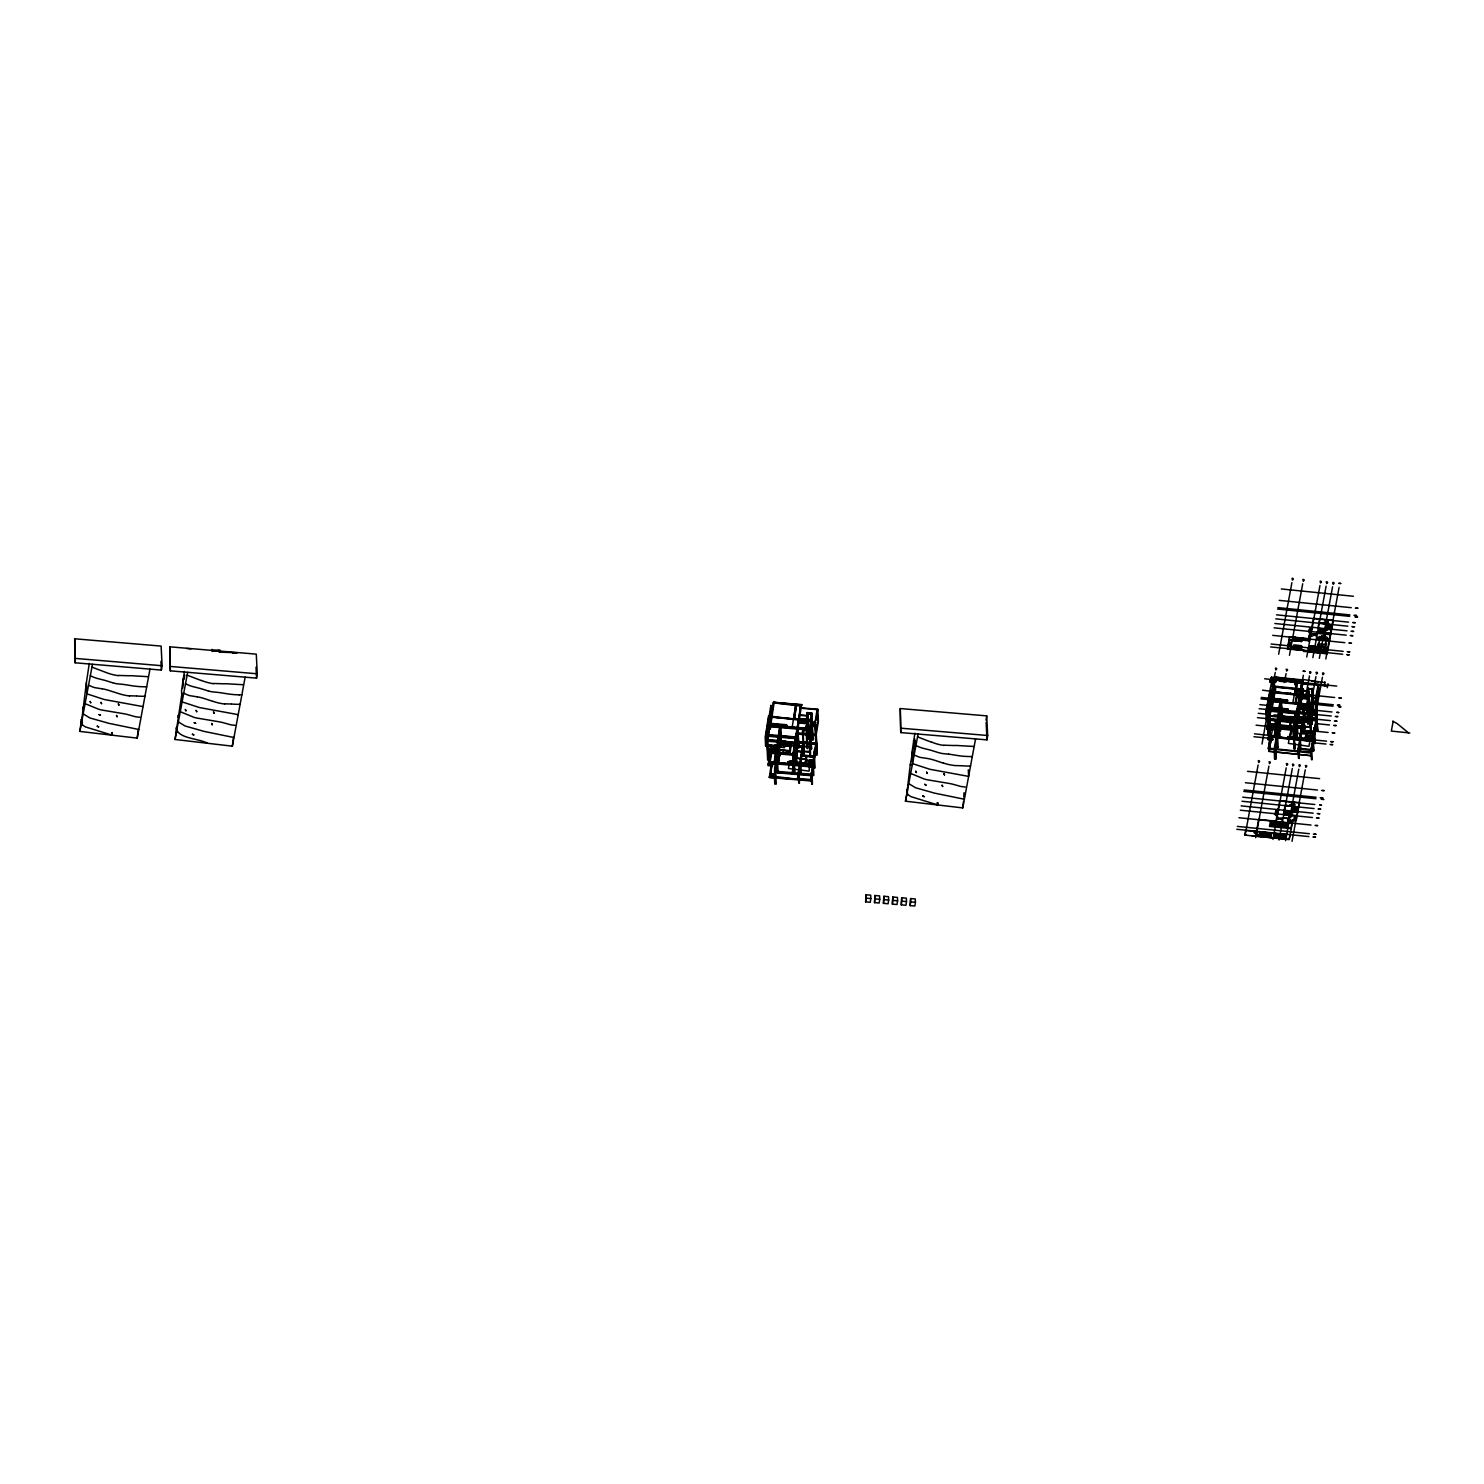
<?xml version="1.0" encoding="UTF-8"?>
<svg xmlns="http://www.w3.org/2000/svg" width="1484" height="1484" viewBox="0 0 1484 1484"><rect width="100%" height="100%" fill="white"/><g stroke="black" fill="none" stroke-linecap="round" stroke-linejoin="round"><path stroke-width="1.5" d="M1289.41 821.969C1290.894 817.202 1291.655 823.88 1289.41 822.155A3.636 2.894 -2.8 0 0 1290.839 822.488L1291.08 820.17M1324.303 636.117L1325.564 636.599M1318.46 638.287L1318.961 638.584M1327.531 639.326L1326.659 639.326M1295.551 817.758C1294.438 820.281 1294.623 815.458 1295.699 818.018M1320.5 639.01L1325.212 639.363M1325.249 639.548L1323.413 639.975M1289.8 642.943L1289.615 643.945M74.682 638.788L75.165 662.792L161.385 670.082L162.09 665.741L161.125 646.078L74.682 638.788L75.165 662.792M169.844 646.82L170.326 670.842L256.565 678.132L257.251 673.792L256.287 654.129L169.844 646.82L170.326 670.842M900.269 708.554L900.751 732.577L986.99 739.867L987.676 735.507L986.712 715.863L900.269 708.554L900.751 732.577M1295.792 639.159L1298.407 639.864M182.699 688.094L183.385 683.753M184.072 679.394L184.777 675.053M211.915 650.233L219.984 650.029L220.096 652.218L218.927 650.586L213.028 650.975M219.001 652.125L237.199 652.774L232.821 653.294M766.375 733.189L765.707 737.362L768.972 715.622L770.344 728.922L771.921 712.32M767.172 729.905L770.845 705.271L771.439 717.403L769.621 728.867M770.14 714.917L771.587 705.772L771.81 709.983M779.378 742.223L778.581 747.157L765.596 746.062L769.361 723.264M778.265 740.646L777.635 746.192L766.096 745.228L769.398 724.359L768.619 715.585L765.169 737.325L765.596 746.062M767.543 740.646L769.714 725.639M770.808 718.961L771.532 714.379M772.125 710.762L773.479 702.247L801.638 704.622M767.451 741.221L766.894 744.708L777.004 745.562L777.56 742.074M770.808 720.148L773.479 702.47L801.638 704.844M771.995 717.236L793.68 719.072L795.776 704.714L774.11 702.878L770.845 724.47L786.743 725.824L786.464 727.568L797.298 728.477L798.577 719.202L771.865 716.939L798.633 720.074M767.543 738.216L768.378 760.012L766.82 738.142M772.496 766.022L767.97 765.633L771.235 744.912M770.604 747.213L770.79 755.913L770.957 749.197L775.65 749.606L770.901 749.587M772.292 764.538L768.916 764.26L771.105 748.863M771.142 751.776L769.269 763.666M771.513 749.976L772.144 745.487M769.547 763.741L771.272 749.513M771.717 752.462L769.955 763.37M772.07 751.145L772.774 746.73M769.324 777.449L771.587 762.09L813.455 765.614L811.192 780.992L769.324 777.449L811.154 780.12M770.363 774.314L770.14 776.93L770.363 774.314L774.481 774.945L776.225 763.926L768.916 764.26M772.218 762.72L770.511 774.611L772.218 762.72L776.188 763.054C772.385 767.08 776.688 786.464 774.889 783.459M774.129 750.793L774.889 746.044M774.592 749.123L775.279 744.708L776.633 772.441L778.173 771.995M774.908 750.514L776.002 744.783M773.925 763.815L775.687 752.796M777.597 740.405L778.302 736.064L768.193 735.211L767.488 739.551L777.597 740.405L777.653 741.499L766.709 740.516M777.579 742.519L779.211 760.921L778.395 735.489L779.823 726.492L780.788 746.378L781.604 745.858L780.083 724.767L769.973 723.914M774.314 762.479L775.724 753.668L770.307 753.26M777.653 741.499L779.861 727.587L769.751 726.733L768.322 735.712L778.432 736.565M780.139 725.843L779.953 727.012L769.844 726.158L770.029 724.99L780.139 725.843L780.083 724.767M780.083 755.412L779.267 755.931L779.1 735.545L780.528 726.566L797.149 727.958L798.837 747.899L797.65 727.234M780.621 725.973L780.807 724.823L785.871 725.249L785.926 726.344L780.621 725.973L781.512 746.433M774.648 763.87L776.41 752.852M789.006 750.718L777.097 749.717L789.006 750.718L789.173 754.224L769.992 751.72L789.136 753.353M779.304 741.035L778.525 745.951L774.685 745.636M770.419 775.186L774.388 775.52L774.11 777.264L774.333 774.648L774.796 784.034M775.928 769.213L776.911 763.128L789.358 764.167M774.833 777.319L775.52 771.81L774.778 776.447L797.576 779.248L798.318 774.611L775.557 772.682M776.948 764L793.55 765.392L792.271 773.516L775.65 772.107L776.911 763.128M776.633 772.441L798.262 773.739L797.539 778.377M778.488 760.865L777.653 739.069M780.807 724.823L780.677 727.067L785.741 727.494L785.871 725.249M786.279 724.99L786.001 726.733L797.557 727.698M786.409 726.678L786.687 724.73L771.513 723.45M783.125 750.273L783.237 752.796M784.164 747.528L784.498 740.85M794.348 718.256L796.5 704.77L800.822 705.141L798.726 719.499L794.348 718.256L798.726 719.499M789.043 753.928L790.861 742L790.916 743.206L766.727 741.165M794.404 719.128L796.5 704.77M788.097 761.515C787.466 766.542 788.449 757.378 793.513 761.978M789.173 754.224L790.898 742.557M791.269 741.74L789.377 753.631M795.776 738.03L779.156 736.639L780.584 727.642L797.205 729.052L793.142 754.558L789.896 754.28L791.603 742.39L794.849 742.668M797.149 727.958L793.013 754.262L780.38 753.186M798.577 719.202L797.242 727.494L786.409 726.474L786.464 727.568M798.67 718.627L800.822 705.141M794.125 749.865L796.704 733.653L815.829 735.266M794.515 749.123L793.866 754.614L793.81 753.52M794.125 753.853L770.01 751.943M793.458 763.425L796.778 741.406L816.627 743.076L813.807 761.125L806.22 760.272L809.689 761.422L809.262 764.186L805.831 763.889L809.578 763.332L810.06 760.29L813.492 760.587L814.011 752.054M792.271 773.516L793.513 764.52M794.997 754.855L797.093 741.722M795.276 755.43L795.981 751.034L801.527 751.776L796.073 750.44L796.76 746.1L802.176 746.563M797.409 756.877L796.593 757.397L797.409 742.037L801.026 742.352M792.994 773.572L794.274 765.466L799.691 765.911L798.411 774.036L792.994 773.572L794.237 764.594M794.2 763.833L796.018 751.906L801.397 751.479M796.11 751.331L796.815 746.971L802.213 747.435L802.269 745.988M797.409 742.037L796.889 746.396L802.306 746.86M793.717 750.125L794.701 773.98L794.163 772.756M796.834 758.287L806.016 759.214M795.609 734.858L796.537 762.386L795.962 739.774M803.382 727.902L802.454 735.081M803.697 728.217L802.547 734.506L797.131 734.042L801.62 704.51L801.675 705.494L773.479 702.247M803.215 733.467L804.013 728.551L809.782 729.034L809.967 753.835M804.013 728.551L803.271 734.561L809.058 735.044L811.618 719.796L811.321 713.674M799.709 758.676L806.072 758.936M810.895 713.489L812.898 739.978L811.711 712.969L807.185 712.598L811.748 713.86L811.136 717.681M806.628 717.291L807.203 713.025L811.729 713.414M799.691 763.37L802.825 742.501L803.382 753.853L804.198 753.334L802.399 731.315M801.935 750.366L802.158 749.049M807.036 719.406L807.574 715.492L799.802 714.917M807.815 713.229L809.114 739.663L807.185 712.598M792.938 772.7L798.355 773.164L799.653 765.039L800.822 774.5L801.471 755.597L806.164 756.005L801.508 756.469L800.414 763.425M802.232 750.867L801.508 756.469M803.549 742.557L802.083 747.138M807.092 720.872L807.296 718.033M794.237 762.034L799.653 762.498L800.21 773.85L811.266 774.833L810.579 780.343L811.303 775.705L799.041 774.667L798.299 779.304L798.986 773.795M799.728 769.157L800.377 765.095L812.638 766.134L811.358 774.258L801.119 773.387M807.519 719.146L806.09 728.125L797.965 727.438L798.837 747.899M807.834 719.462L806.127 729.219L798.021 728.533M807.148 726.084L808.149 719.796M798.726 783.125L798.281 771.569M806.832 733.782L807.148 731.742M807.185 733.801L807.463 732.057L809.633 732.243M811.006 717.904L811.711 712.969M809.874 728.458L811.21 720.055M806.962 748.585L805.979 725.991M794.274 762.906L805.107 763.833L806.164 756.005M805.107 763.833L806.573 755.746L800.803 755.245M805.831 763.889L806.944 755.764L814.159 756.376M810.078 724.915L814.679 725.305L814.92 723.858L810.32 723.469M800.841 754.966L814.197 756.098L816.237 743.336L814.994 722.801L817.09 709.612L801.156 708.258M809.763 726.325L811.47 748.956L810.487 726.381M816.033 720.222L817.795 709.241L799.913 707.72M809.949 764.019L810.375 760.606L809.893 764.817M810.839 763.778L811.488 759.715M815.569 734.506L817.665 721.317L817.09 709.612M810.895 764.872L811.859 759.752M811.006 767.321L811.989 761.218M815.514 739.013L818.389 721.372L817.795 709.241M811.396 766.375L812.323 759.641M815.569 740.108L816.237 735.007L796.389 733.319L796.815 742.278L816.682 743.948L813.844 761.774L810.412 761.496M813.213 761.144L815.829 743.595M811.192 780.992L813.473 765.948L771.587 762.405M811.822 783.645L811.284 772.663M813.195 774.945L812.453 759.567M814.401 767.413L813.751 754.243M816.385 754.948L814.864 721.428M866.062 894.778L865.636 901.864L870.255 902.253L870.848 898.543L870.681 895.167L866.062 894.778L865.636 901.864M874.966 895.52L874.54 902.624L879.177 903.014L879.752 899.304L879.585 895.909L874.966 895.52L874.54 902.624M883.889 896.28L883.462 903.366L888.081 903.756L888.675 900.046L888.508 896.67L883.889 896.28L883.462 903.366M914.849 738.958L913.439 756.376M914.329 745.691L914.942 740.646M892.812 897.022L892.385 904.127L897.004 904.517L897.597 900.807L897.43 897.43L892.812 897.022L892.385 904.127M901.734 897.783L901.307 904.869L905.926 905.277L906.52 901.567L906.353 898.172L901.734 897.783L901.307 904.869M910.638 898.543L910.211 905.63L914.849 906.019L915.424 902.309L915.257 898.933L910.638 898.543L910.211 905.63M986.025 720.204L986.712 715.863M1290.394 693.659L1290.579 692.657M138.272 729.534L137.196 738.123L79.876 731.427L81.138 721.91L82.492 722.727M137.196 738.123L149.977 669.117M233.433 737.585L232.357 746.174L175.038 739.477L181.975 693.269M232.357 746.174L245.138 677.168M963.747 797.131L964.062 792.697M963.468 801.453L962.782 807.908L905.463 801.193L907.355 792.029M962.782 807.908L975.563 738.902M1270.119 682.436L1269.952 680.191L1276.277 680.841M1270.527 680.247L1270.861 678.392M1271.436 677.186L1271.454 681.453L1271.436 677.186L1297.053 679.913L1294.604 694.234L1272.994 692.045L1275.479 678.596M1270.119 691.154L1266.371 711.393L1266.631 716.791M1271.64 686.276L1272.697 680.581L1273.031 687.352L1271.955 680.062L1265.945 711.207L1266.371 719.944L1279.264 721.261L1278.466 725.602L1268.393 724.563L1269.135 719.146L1279.227 720.167L1278.41 724.507L1268.338 723.487L1269.135 719.146M1245.688 830.187L1244.779 835.102L1289.244 839.61L1292.898 819.799M1245.132 835.14L1258.117 765.039M1258.58 762.516C1261.567 760.995 1256.929 759.418 1258.599 761.774M1262.012 744.041L1270.174 698.037L1270.564 699.836M1272.363 688.131L1275.257 672.493M1275.739 669.97C1278.707 668.449 1274.07 666.872 1275.739 669.228M1278.651 654.221L1291.896 582.674M1292.36 580.151C1295.291 578.649 1290.69 577.053 1292.379 579.409M1273.958 681.49L1266.334 719.499L1277.854 720.668M1268.746 711.059L1267.948 715.381L1278.021 716.401L1278.818 712.079L1268.746 711.059L1268.69 709.964M1281.768 711.801L1280.098 720.76L1296.664 722.43L1298.314 713.47L1268.857 710.465L1270.508 701.505L1312.579 705.79M1287.129 701.746L1287.463 700.003L1270.898 698.333L1270.619 700.93L1313.414 705.29L1310.724 719.74L1317.217 720.389L1313.915 738.179L1310.502 737.826L1310.409 735.841L1313.822 736.416L1315.473 727.308M1312.95 696.089L1300.355 694.827L1302.915 679.932L1274.83 677.075L1270.211 699.131M1287.184 702.618L1287.5 700.875L1271.658 699.279L1272.957 691.173M1246.541 835.269L1245.187 834.843M1268.301 718.979L1270.564 720.092M1266.761 728.032L1278.281 729.201L1278.336 730.295L1266.817 729.126L1270.619 707.219L1287.889 708.962L1287.63 711.801L1298.426 712.895L1299.928 703.639L1298.37 711.801M1275.962 678.54L1276.129 681.917L1270.36 681.119M1266.817 729.126L1270.619 707.219M1281.1 710.057L1281.304 708.888L1271.231 707.868L1269.302 719.666L1270.898 709.612M1300.8 704.01L1303.36 689.114L1275.275 686.257L1271.065 710.113L1281.156 711.133L1281.36 709.983L1271.009 709.018M1275.275 686.257L1270.675 708.313M1287.945 710.057L1272.103 708.462L1275.888 686.907L1297.498 689.114L1295.05 703.416L1273.402 700.355L1273.346 701.802M1268.876 727.642L1270.471 718.979M1268.894 728.087L1270.749 718.998M1268.022 734.673L1266.891 705.994L1268.746 734.747L1267.855 716.401M1270.935 719.017L1270.731 720.111L1272.103 719.369M1272.382 739.997L1267.874 739.533L1269.747 729.405M1273.328 739.644L1268.69 739.032L1270.285 729.367M1268.727 739.422L1271.157 726.622L1293.009 729.33M1251.939 835.826L1288.928 839.276L1290.097 834.991M1279.041 725.379L1291.636 726.659L1289.652 738.513L1270.527 735.693L1268.319 748.715L1311.151 753.056M1268.319 748.715L1270.527 735.693M1276.184 736.862L1271.139 736.342L1276.221 737.733L1274.181 748.715L1269.154 748.214L1272.437 729.59M1268.987 751.442L1271.64 736.676L1268.987 751.442L1310.743 755.69L1313.414 740.906L1309.982 740.553L1309.908 738.809L1288.056 736.676L1293.454 737.214M1287.704 648.675L1289.948 636.803M1279.115 706.607L1279.542 704.288M1289.911 648.879L1291.692 640.216A2.523 2.022 -2.8 0 1 1294.456 638.435L1294.4 638.732M1255.631 835.9L1258.673 819.428L1276.426 821.227M1274.107 736.472L1275.312 729.868M1275.721 727.457L1277.149 727.605M1277.854 715.9L1278.114 714.769M1279.301 708.165L1280.117 703.676M1290.208 649.194L1291.655 649.343M1292.471 637.063L1293.9 637.211M1255.668 837.681L1268.913 766.134M1269.395 763.611C1272.363 762.09 1267.726 760.513 1269.414 762.869M1274.144 737.344L1275.776 728.551L1270.694 727.16L1276.889 727.791M1276.129 727.234L1277.909 716.995L1269.84 716.178M1278.93 711.504L1280.599 702.526M1280.692 701.951L1280.915 700.8M1284.402 682.529L1286.072 673.588M1286.535 671.065C1289.856 669.21 1284.291 668.301 1286.776 670.341M1289.448 655.316L1302.711 583.769M1303.175 581.246C1306.402 579.391 1300.986 578.519 1303.416 580.522M1274.867 737.418L1276.5 728.625M1279.653 711.559L1281.304 702.6M1281.415 702.025L1281.582 699.78M1260.12 819.576L1258.58 820.003M1277.668 728.551L1278.318 725.082L1268.226 724.062L1267.577 727.531L1277.668 728.551L1277.724 729.646L1267.633 728.625L1268.282 725.157L1291.674 727.531M1280.989 710.632L1279.319 719.592L1269.247 718.571M1294.085 640.457L1294.456 638.435M1277.724 729.646L1278.355 726.177M1281.044 711.726L1279.375 720.686L1267.188 719.443M1294.159 640.773L1294.976 637.322M1258.543 836.048L1258.562 835.956A2.616 2.096 -2.8 0 0 1256.206 833.748A2.616 2.096 -2.8 0 1 1253.869 831.559L1256.763 831.745M1280.469 717.421L1281.712 710.706M1293.491 647.228L1293.937 644.854L1301.487 645.688L1301.932 650.103M1282.083 710.057L1281.861 711.207L1286.906 711.726L1287.073 709.482L1283.716 709.129M1259.044 836.253L1259.86 831.912M1293.677 649.25L1294.326 645.781L1301.505 646.505L1300.856 649.992M1294.604 646.115L1294.456 648.063A2.374 1.911 -2.8 0 0 1295.105 648.656A3.766 3.024 -2.8 0 0 1296.033 649.083A5.75 4.6 -2.8 0 0 1298.63 649.343A3.766 3.024 -2.8 0 0 1299.687 649.12A2.374 1.911 -2.8 0 0 1300.522 648.675L1300.745 647.692A2.374 1.911 -2.8 0 0 1300.077 647.043A3.766 3.024 -2.8 0 0 1299.131 646.634A5.75 4.6 -2.8 0 0 1296.534 646.375A3.766 3.024 -2.8 0 0 1295.495 646.579A2.374 1.911 -2.8 0 0 1294.66 647.043L1294.66 646.078M1295.792 639.177L1295.736 638.584A3.636 2.894 -2.8 0 0 1295.532 639.715L1296.163 639.938M1260.139 836.364L1260.936 832.023M1274.552 758.899L1276.092 758.454L1274.552 758.899L1274.218 749.309M1276.796 746.749L1278.132 747.472L1276.685 747.324L1275.479 719.721M1279.431 727.809L1279.56 735.841L1278.039 713.971M1279.746 730.851L1278.874 710.465M1281.36 700.93L1282.232 721.391L1280.859 699.706M1297.276 637.842L1299.743 637.805M1261.215 836.475L1262.012 832.134M1286.461 702.544L1286.609 700.3M1262.29 836.586L1263.088 832.246M1297.684 646.486L1297.962 646.709A2.82 2.245 -2.8 0 1 1298.574 646.876A2.207 1.762 -2.8 0 1 1299.112 647.284L1298.852 648.693A1.929 1.54 -2.8 0 1 1297.331 649.194A1.929 1.54 -2.8 0 1 1295.847 648.397L1296.237 647.043A1.911 1.521 -2.8 0 1 1297.684 646.505L1297.684 646.764A2.727 2.189 -2.8 0 0 1296.868 646.727M1298.481 641.199L1298.537 640.921A2.523 2.022 -2.8 0 1 1301.301 639.14L1300.93 641.162M1297.962 646.709L1297.999 646.523A1.911 1.521 -2.8 0 1 1299.316 647.302A1.966 1.558 -2.8 0 0 1298.574 646.876A3.191 2.541 -2.8 0 0 1296.96 646.857A2.207 1.762 -2.8 0 0 1296.311 647.005L1296.237 647.043M1263.366 836.698L1264.164 832.357M1287.63 711.801L1287.889 708.962M1264.442 836.809L1265.258 832.468M1301.004 641.459L1301.82 638.009M1301.505 641.478L1302.136 638.064L1301.542 641.515L1288.947 640.235M1265.537 836.902L1266.334 832.58M1294.512 680.414L1294.679 683.809L1296.756 683.215M1302.396 639.752L1302.692 638.491M1302.581 639.771L1303.008 638.528M1302.952 640.123L1303.286 638.547M1266.613 837.013L1267.41 832.691M1295.124 683.623L1294.92 684.792L1295.476 683.66M1303.119 639.827L1303.601 638.584M1303.564 639.882L1303.861 638.621M1270.564 820.633L1269.488 826.421L1291.265 828.628M1267.688 837.124L1268.486 832.784M1304.084 639.938L1304.529 638.677L1304.38 639.956M1292.898 702.322L1297.053 679.913M1304.863 640.012L1305.159 638.751M1271.584 821.023L1270.731 825.661L1286.925 827.293M1303.342 675.331L1299.632 694.753L1295.328 694.308L1297.777 679.987L1302.414 680.34M1305.03 640.346L1305.438 638.769M1268.764 837.236L1269.581 832.895M1289.039 729.034L1291.21 717.106M1295.328 694.308L1297.777 679.987M1305.252 640.365L1305.697 638.806M1270.081 726.511L1289.206 729.33L1291.21 717.904M1306.458 650.827L1303.675 651.383L1303.88 650.289M1305.883 640.105L1306.662 638.899M1272.66 821.134L1271.974 824.9L1287.092 826.44M1269.859 837.347L1270.656 833.006M1288.205 738.346L1288.112 736.379M1291.915 717.533L1295.198 718.738L1293.158 729.72L1289.911 729.405L1291.915 717.533L1295.476 717.829M1306.625 640.179L1306.922 638.918M1273.754 821.246L1273.216 824.139L1287.259 825.568M1277.297 813.955A2.189 1.744 -2.8 0 1 1275.442 812.1L1278.002 812.119M1295.736 702.618L1298.222 689.17L1295.773 703.49L1300.095 703.935L1302.525 689.615L1300.04 703.064M1307.144 640.235L1307.59 638.992M1311.077 631.59A2.189 1.744 -2.8 0 1 1309.222 629.735L1311.782 629.735M1311.429 629.717A2.189 1.744 -2.8 0 1 1309.574 627.862L1312.505 627.899L1311.986 626.675M1270.935 837.458L1271.732 833.118M1289.596 737.641L1291.636 726.659M1307.664 638.992L1307.423 640.272L1307.998 639.048M1307.923 640.327L1308.22 639.066M1274.83 821.357L1274.459 823.379L1287.407 824.696M1308.294 640.68L1308.498 639.085M1295.606 727.049L1292.36 726.715L1290.319 737.715L1293.566 738.03M1308.424 640.587L1308.74 639.103M1310.242 638.12L1308.869 637.99L1309.63 633.946L1317.124 634.558M1308.944 640.42L1309.111 639.864M1309.185 640.81L1309.519 639.085M1315.529 717.885L1316.735 710.78L1296.942 708.758L1292.62 730.796L1293.714 730.889M1298.741 698.389L1299.483 694.456L1272.845 691.748M1299.632 694.753L1302.08 680.433L1297.814 680.859M1307.552 650.66L1307.33 651.828L1327.141 653.832L1333.337 620.293L1313.544 618.29L1309.37 640.828L1301.802 640.068M1272.957 839.425L1286.201 767.877M1286.665 765.354C1290.004 763.518 1284.439 762.609 1286.925 764.65M1296.218 713.247L1297.869 704.288M1297.981 703.713L1299.483 694.456M1306.736 657.06L1319.981 585.512M1320.445 582.989C1323.376 581.487 1318.757 579.91 1320.463 582.266M1276.574 821.839L1276.073 820.596M1307.849 710.168L1297.239 709.092L1294.438 729.108L1256.076 725.175M1298.704 703.787L1300.207 694.531L1312.932 695.662L1311.04 706.421M1300.244 695.402L1308.35 696.219L1307.923 698.537L1299.817 697.703L1302.915 679.932M1308.869 637.99L1310.149 637.118L1309.24 636.042L1310.891 636.284L1311.244 633.668M1294.697 725.398L1293.881 729.794L1293.825 728.7M1297.684 709.278L1298.593 704.362M1302.729 682.64L1300.689 693.881M1274.533 837.829L1275.331 833.489M1276.704 817.127L1277.984 817.257L1277.78 819.298L1278.114 817.573L1276.667 817.424M1297.313 716.401L1293.399 737.511L1309.778 739.18M1293.454 738.624L1298.259 712.376L1287.908 711.337M1303.657 683.605L1302.451 684.922M1310.632 645.781L1309.797 650.344L1311.949 650.567L1312.839 646.004M1275.609 837.941L1276.407 833.6M1298.389 715.733L1298.982 712.45L1304.38 713.006L1304.436 714.101L1299.038 713.544L1298.129 718.46L1303.527 718.998M1333.04 706.18L1308.851 703.731L1307.256 713.785L1299.149 712.969L1300.652 703.713M1308.795 705.401L1308.369 707.72L1300.281 706.903L1303.36 689.114M1295.551 732.391L1294.326 738.976L1299.724 739.533L1304.38 713.006M1276.685 838.033L1277.501 833.711M1294.252 734.821L1294.697 749.16L1293.566 728.087M1296.051 712.728L1296.831 737.585L1295.142 712.209M1297.127 732.02L1296.163 712.153M1277.761 838.145L1278.577 833.822M1303.861 697.332L1308.183 697.758M1288.947 818.37L1282.287 817.703L1281.731 819.687L1282.046 817.962L1288.891 818.667M1310.891 636.284A2.949 2.356 -2.8 0 0 1314.082 634.243L1315.362 635.838L1316.104 634.429M1278.856 838.256L1279.653 833.934M1313.321 652.144L1314.583 646.375L1328.254 647.766M1283.419 814.568L1285.144 805.255L1293.788 806.127M1302.915 709.315L1307.701 709.204M1316.753 634.521L1317.254 631.924L1330.944 633.316M1319.666 618.902L1317.903 628.381L1331.241 629.735L1326.956 627.083L1331.63 627.565M1279.078 840.055L1292.323 768.508M1292.787 765.985C1295.996 764.186 1290.635 763.184 1293.046 765.262M1303.082 709.816L1303.935 703.824M1305.326 698.315L1309.463 675.962M1309.927 673.439C1313.117 671.64 1307.775 670.768 1310.186 672.716M1312.858 657.69L1326.102 586.143M1326.566 583.62C1329.868 581.765 1324.396 580.856 1326.826 582.897M1279.931 838.367L1280.729 834.027M1303.805 709.89L1304.659 703.88M1307.719 695.606L1308.09 688.001L1309.982 715.065L1308.09 688.001M1307.181 695.402L1308.09 690.876M1281.007 838.479L1281.805 834.138M1285.274 814.475L1285.923 810.932M1299.205 739.088L1294.586 738.327M1299.632 737.548L1301.264 728.774M1307.515 695.013L1308.276 690.969M1319.053 632.11L1319.703 628.567M1286.387 812.898L1288.186 812.917L1286.628 813.047M1300.355 737.622L1301.635 730.684M1307.794 697.703L1306.792 704.603M1286.183 814.568L1286.832 811.025M1301.783 731L1304.084 718.553M1304.195 717.996L1305.104 713.081L1310.873 713.656M1317.458 646.672C1318.664 647.655 1319.48 648.564 1317.811 646.783M1319.257 637.471L1319.424 636.525L1327.178 637.304L1326.993 638.25M1319.962 632.184L1320.612 628.659M1282.083 838.59L1282.899 834.249M1301.876 725.416L1300.448 739.607L1305.122 740.071M1305.104 713.081L1304.251 719.072L1310.001 719.666L1312.524 704.696L1309.463 704.381L1307.905 712.765L1310.966 713.081M1287.073 814.642L1287.722 811.117M1319.703 637.972L1318.979 643.796M1320.853 632.277L1321.521 628.734M1307.515 704.677L1309.073 696.293L1312.134 696.608L1310.576 704.993M1322.17 630.644L1321.966 630.7M1283.178 838.701L1283.975 834.36M1287.982 814.735L1288.631 811.21M1321.762 632.369L1322.411 628.826M1298.89 749.086L1299.205 758.454L1298.166 749.012M1300.095 749.698L1299.557 735.953M1303.694 710.465L1303.75 708.796L1304.603 729.256L1303.026 708.721M1308.758 704.529L1300.763 703.138M1311.763 688.966L1312.579 688.446L1313.767 715.455L1311.856 688.391M1284.254 838.812L1285.051 834.472M1288.873 814.827L1289.522 811.284M1308.332 706.736L1308.74 704.306M1319.035 651.977L1319.369 650.252L1322.244 650.53L1321.929 652.274L1322.114 650.604L1319.461 650.344L1319.165 651.903M1322.652 632.462L1323.32 628.919M1286.776 828.165L1289.225 815.143M1323.06 630.811L1325.583 630.997M1287.834 822.655L1288.78 817.498M1291.08 805.849L1291.766 802.176M1309.519 705.475L1307.961 713.86L1311.021 714.175M1324.86 623.484L1325.546 619.793M1285.33 838.924L1286.183 834.286M1288.149 822.711L1289.132 817.369A2.653 2.115 -2.8 0 0 1292.007 815.736L1292.026 815.588M1290.431 811.377L1289.485 815.477L1292.007 815.736M1323.561 632.555L1324.21 629.012M1285.552 840.705L1298.797 769.157M1299.261 766.634C1302.581 764.817 1296.997 763.926 1299.52 765.929M1312.468 695.347L1312.19 689.151L1308.406 688.762L1308.665 695.273M1312.635 694.493L1315.937 676.611M1316.419 674.088C1319.74 672.252 1314.175 671.324 1316.66 673.384M1319.332 658.339L1332.576 586.792M1333.059 584.269C1336.379 582.433 1330.814 581.505 1333.3 583.564M1290.672 815.013L1291.34 811.47M1307.608 723.969L1306.736 703.509M1324.451 632.648L1325.119 629.105M1304.955 739.885L1306.365 732.039L1301.672 731.556L1300.392 738.513L1305.067 738.995M1292.1 811.266L1293.009 806.35L1285.088 805.534M1292.879 806.035L1293.566 802.343M1304.918 740.516L1306.365 732.057M1325.88 628.901L1326.789 623.985L1318.868 623.169M1326.677 623.67L1327.345 619.978M1291.581 815.106L1292.23 811.562M1325.36 632.74L1326.01 629.197M1313.507 735.86L1310.094 735.526L1309.259 740.497L1305.846 740.145L1306.365 734.858L1313.21 735.545L1313.767 751.089L1312.412 737.845M1313.21 735.545L1313.878 731.927L1307.033 731.241L1306.458 736.825L1313.303 737.529L1316.327 719.796M1291.024 821.672L1289.448 822.136L1291.006 821.635M1292.768 811.618L1294.475 802.436M1305.976 739.959L1306.235 738.513M1326.548 629.253L1328.254 620.071M1306.291 740.516L1306.606 738.772M1310.669 718.646L1313.359 704.195M1291.933 823.101L1292.545 819.762L1296.33 820.151M1326.177 638.639L1325.49 644.427L1318.998 643.796M1326.325 638.714L1326.047 640.29L1327.846 640.476L1328.18 638.361L1317.885 637.322L1317.477 639.418L1319.276 639.604M1295.05 810.969L1295.235 810.468M1316.698 718.664L1315.622 698.333L1318.07 685.181L1318.367 691.284L1315.455 705.827M1295.328 820.058L1293.529 819.873M1293.807 819.891L1294.586 815.699M1310.372 729.831L1309.723 713.878M1311.244 704.028L1312.116 724.415L1310.52 703.898M1315.343 696.961L1317.569 730.573L1316.327 697.962L1318.757 684.81L1319.091 691.358L1316.642 704.51M1309.611 740.108L1310.409 735.841M1309.834 740.052L1310.446 736.713L1313.859 737.084L1315.51 728.18M1310.502 737.826L1308.925 746.341L1288.372 743.373L1289.225 738.42M1292.026 841.372L1305.289 769.825M1305.753 767.302C1309.073 765.429 1303.527 764.594 1305.994 766.579M1310.632 740.331L1311.374 736.287M1315.38 715.288L1322.429 677.279M1322.893 674.756C1326.214 672.901 1320.649 671.992 1323.134 674.033M1325.806 659.007L1339.069 587.441M1315.418 716.902L1316.716 710.113L1310.224 709.463M1313.989 731.352L1315.9 721.001M1310.539 752.407L1310.966 750.088L1298.741 748.863L1298.314 751.164L1310.502 751.535M1311.114 751.961L1313.359 739.83M1324.711 682.603L1302.581 679.468L1302.766 683.289M1303.675 684.161L1325.064 685.441L1274.292 679.969L1296.626 682.232M1311.448 759.697L1311.021 748.14M1313.043 751.015L1312.505 737.27M1314.509 727.624L1314.546 742.928M1327.29 687.741L1328.032 683.716M1313.804 836.995L1315.585 837.18L1312.895 836.995M1314.305 834.305L1316.122 834.286L1313.433 834.119M1315.956 825.438L1317.736 825.623L1315.028 825.438M1317.31 818.111L1319.128 818.092L1316.419 817.925M1318.144 813.584L1319.925 813.77L1317.236 813.584M1318.998 808.966L1320.779 809.132L1318.089 808.966M1321.057 797.873L1322.875 797.873L1320.166 797.687M1322.429 790.453L1324.21 790.638L1321.502 790.453M1330.907 744.634L1332.743 744.634L1330.035 744.449M1331.445 741.759L1333.263 741.74L1330.573 741.573M1333.096 732.892L1334.877 733.077L1332.168 732.892M1334.45 725.565L1336.268 725.546L1333.559 725.379M1335.285 721.038L1337.065 721.224L1334.376 721.038M1336.101 716.605L1337.937 716.587L1335.229 716.42M1338.234 705.141L1340.015 705.327L1337.307 705.141M1339.57 697.907L1341.351 698.092L1338.661 697.907M1347.546 654.815L1349.364 654.815L1346.674 654.63M1348.121 651.736L1349.902 651.921L1347.212 651.736M1349.698 643.258L1351.516 643.258L1348.808 643.073M1351.126 635.56L1352.907 635.727L1350.199 635.56M1351.887 631.405L1353.705 631.405L1351.015 631.219M1352.74 626.786L1354.558 626.767L1351.868 626.6M1353.538 622.538L1355.319 622.723L1352.61 622.538M1354.836 615.508L1356.654 615.489L1353.946 615.322M1356.172 608.273L1357.99 608.273L1355.3 608.088M1322.096 799.264L1323.895 799.449L1321.187 799.264M1339.254 706.718L1341.035 706.885L1338.327 706.718M1355.857 617.084L1357.674 617.066L1354.966 616.899M1393.161 721.261L1391.343 731.093L1409.8 732.966M1397.149 723.598L1408.446 732.818M143.02 706.607L104.251 699.521L86.925 693.844L86.387 682.64L89.281 663.385M112.227 733.04L112.339 735.229L85.33 726.882L81.249 724.099L86.387 682.64M79.876 731.427L92.49 664.257M238.201 714.657L199.431 707.553L182.105 701.895L181.549 690.672L184.443 671.417M175.038 739.477L187.67 672.308M968.291 769.844L968.625 776.392L929.856 769.287L912.53 763.629L911.974 752.407L914.867 733.152M937.814 802.825L937.925 804.996L910.935 796.648L906.835 793.866L910.248 764.705L912.103 754.892L913.606 755.43M905.463 801.193L918.095 734.042M1275.183 691.822L1275.572 689.8M1289.689 642.702L1289.169 643.87M1302.08 639.734L1302.544 638.491M1303.731 639.882L1304.176 638.658M1304.473 639.956L1304.937 638.732M1305.549 640.068L1305.939 638.825L1305.623 640.086M1307.033 639.66L1307.237 638.955M1308.61 640.383L1308.999 639.14M1321.91 636.042L1322.819 636.135A2.43 1.929 -2.8 0 0 1321.613 635.875A2.801 2.245 -2.8 0 1 1322.949 635.894M1290.023 820.077L1289.41 821.802M1295.884 818.222L1295.588 817.165M1321.316 630.496L1321.094 630.533M1326.863 622C1322.059 621.202 1331.76 622.686 1327.141 621.796M1292.212 804.198L1294.938 804.402L1292.453 804.068M1290.857 813.418L1288.39 813.009L1291.191 813.158M1396.63 723.264L1392.715 721.205M1323.079 650.382L1325.62 649.343L1326.585 651.216L1324.08 652.181L1323.005 650.066M1294.642 817.406L1294.66 818.5M1306.384 708.462L1306.124 708.833A3.636 2.894 -2.8 0 1 1304.696 708.684M1314.935 650.029L1316.494 648.378L1318.775 649.565M1315.418 650.029C1319.999 652.478 1312.635 650.511 1316.549 648.415M1315.77 650.178L1316.883 648.99L1318.794 649.64M1316.011 650.344L1317.161 649.139M1317.458 651.235L1318.627 649.992M1302.507 639.196L1303.49 639.14M1297.109 649.083L1297.758 649.027A2.152 1.725 -2.8 0 0 1299.056 648.731A2.207 1.762 -2.8 0 1 1298.203 648.842A3.191 2.541 -2.8 0 1 1296.626 648.693A2.207 1.762 -2.8 0 1 1296.051 648.415A2.152 1.725 -2.8 0 0 1296.997 648.935L1297.758 649.027M1302.247 639.159L1309.37 639.789M1309.259 635.894L1310.539 635.022L1309.63 633.946M1319.647 640.272L1322.021 639.994M1329.683 626.471L1329.868 624.486L1329.404 626.508M1310.446 646.746L1311.615 646.022M1310.372 647.154L1312.134 646.078M1310.298 647.562L1312.635 646.134M1310.224 647.97L1312.802 646.208M1310.149 648.378L1312.728 646.616M1310.075 648.786L1312.654 647.024M1310.001 649.194L1312.579 647.432M1312.487 647.84L1309.927 649.602L1312.412 648.248M1310.316 649.899L1312.338 648.656M1310.817 649.955L1312.264 649.083M1295.81 808.298L1295.476 809.596L1295.996 806.851M1303.675 651.383L1306.087 651.624M1293.362 820.782L1295.161 820.967M1323.802 651.884L1326.529 651.235M1329.367 626.656L1328.996 628.678L1329.553 626.693M1295.495 810.505L1295.087 811.767M1323.042 650.011L1325.602 649.287M1322.467 640.086L1321.075 639.697M1319.666 640.847L1319.981 640.754A1.985 1.595 -2.8 0 1 1320.63 640.086L1325.843 640.457L1322.912 640.086M1297.257 639.864L1298.5 639.085L1296.422 638.491M148.27 676.685L130.499 675.665A16.825 13.449 -2.8 0 1 128.589 675.739L118.349 675.443M243.432 684.736L225.679 683.716A16.825 13.449 -2.8 0 1 223.75 683.79L213.51 683.475M973.856 746.471L956.104 745.432A16.825 13.449 -2.8 0 1 954.175 745.524L943.935 745.209M144.95 696.256L143.744 696.274A52.589 42.053 -2.8 0 1 138.569 696.126L136.658 695.977M240.111 704.306L238.905 704.306A52.589 42.053 -2.8 0 1 233.749 704.177L231.819 704.028M970.536 766.041L969.33 766.041A52.589 42.053 -2.8 0 1 964.173 765.911L962.244 765.763M146.693 686.777L144.022 686.777A72.178 57.709 -2.8 0 1 132.799 685.886L126.678 684.903A54.296 43.426 -2.8 0 0 122.968 684.384L117.384 683.827A23.614 18.884 -2.8 0 1 115.548 683.512L113.174 682.937M241.873 694.827L239.202 694.809M972.298 756.562L969.627 756.543A72.178 57.709 -2.8 0 1 958.404 755.671L952.264 754.67A54.296 43.426 -2.8 0 0 948.573 754.169M136.009 695.959L129.553 695.811M231.17 703.991L224.715 703.843M961.595 765.725L955.139 765.577A46.523 37.211 -2.8 0 1 943.397 763.054M139.7 717.217L137.047 716.976A20.739 16.584 -2.8 0 1 135.1 716.642L127.494 714.509A40.829 32.648 -2.8 0 0 122.949 713.581L101.283 709.946A77.78 62.198 -2.8 0 1 98.723 709.259L85.089 703.657M234.88 725.268L232.209 725.027A20.739 16.584 -2.8 0 1 230.261 724.674L222.674 722.56A40.829 32.648 -2.8 0 0 218.129 721.632L196.463 717.978A77.78 62.198 -2.8 0 1 193.885 717.31L180.269 711.708M965.305 787.002L962.634 786.743A20.739 16.584 -2.8 0 1 960.686 786.409L953.099 784.294A40.829 32.648 -2.8 0 0 948.554 783.348L926.869 779.712A77.78 62.198 -2.8 0 1 924.309 779.044L910.675 773.442M1306.143 708.684L1305.085 708.591M186.613 648.508L190.972 648.879M795.814 705.586L774.11 702.878M796.537 705.661L800.859 706.013M807.871 714.119L810.932 714.361M800.117 715.362L806.758 715.937L806.906 720.204M807.24 717.774L807.519 713.359L807.76 720.018L799.301 719.258M771.958 716.364L793.68 719.072M799.412 718.905L812.045 719.963L809.782 735.118L816.274 735.656M75.628 658.432L162.09 665.741M170.808 666.483L257.251 673.792M799.449 719.554L812.082 720.612M901.233 728.217L987.676 735.507M807.463 720.816L799.357 720.13L799.394 718.571L812.026 719.536L809.726 734.024L816.293 734.561M811.266 721.131L808.186 720.872L806.851 729.275L809.93 729.534M810.283 721.966L815.699 722.411M810.301 722.393L814.994 722.801M806.999 722.337L798.207 721.298L807.407 722.189M798.837 721.929L806.962 722.634M798.986 722.448L807.111 723.135M811.451 724.211L816.033 724.6M811.451 725.472L815.792 725.824M810.932 725.713L815.384 726.084M810.895 726.01L815.402 726.307M811.507 726.344L815.829 726.715M770.085 723.543L786.743 725.824M806.443 728.162L810.227 728.477M803.308 728.329L810.19 728.774M797.873 728.032L803.289 728.477L803.345 729.572L797.928 729.108M804.05 729.627L809.837 730.128M802.492 733.411L797.075 732.948L797.038 734.617M802.863 733.43L809.355 733.986M796.648 735.415L796.574 744.69L795.888 737.882M768.285 734.636L778.395 735.489M779.1 735.545L795.721 736.954M778.71 735.804L796.036 737.27M795.628 737.529L779.026 736.12L778.284 740.887L791.287 741.981M796.259 737.919L779.026 736.249L779.99 755.987M768.248 736.305L778.339 737.158M795.684 738.624L779.063 737.214L778.377 741.555L794.979 742.965M796.797 741.629L816.645 743.298M796.611 742.074L796.704 733.653M805.589 742.742L813.77 743.428M778.339 740.683L794.849 742.445M767.395 740.126L777.505 740.98M778.247 741.258L790.879 742.334M797.446 742.928L802.863 743.373M815.866 744.467L803.586 743.447L801.601 755.894L813.881 756.933M795.276 743.799L791.603 742.39M779.026 742.779L790.453 743.744M777.913 743.039L790.694 744.115M777.931 743.465L790.712 744.56M779.193 743.799L788.189 744.56M779.211 744.022L792.679 745.172M796.852 745.524L810.932 746.712L810.06 752.221L803.567 751.665M779.23 744.467L792.716 745.599M802.9 746.619L810.116 747.231L809.429 751.572L804.013 751.127M778.284 744.968L791.937 746.118M784.813 745.821L790.49 746.304M794.311 747.75L794.738 756.284M772.292 746.229L775 746.471M777.672 746.99L784.535 747.565L784.869 740.887M795.183 751.052L795.201 742.223M770.901 749.494L775.594 749.884M777.041 750.014L788.95 751.015M794.923 752.685L794.867 744.263M793.105 753.687L789.896 754.28M770.623 752.369L776.039 752.833M794.645 754.54L794.292 742.334L794.367 746.025M813.751 756.636L806.888 756.061L813.788 757.508M778.71 753.928L792.363 755.078M794.701 756.803L794.051 749.476M797.168 758.25L799.338 758.398M813.176 760.272L806.35 760.55M796.722 761.218L795.814 762.331L795.034 741.388M800.358 762.553L805.07 762.962M788.041 761.811L809.949 763.592M793.421 762.553L805.738 763.592M793.495 762.924L790.286 763.629M813.51 766.505L771.587 762.09M769.194 763.703L772.311 763.963M772.589 764.501L768.063 763.908L772.626 765.15M777.69 771.402L792.215 772.645M770.456 773.739L774.425 774.073M770.085 776.058L774.054 776.392M798.244 778.432L810.524 779.471M769.287 776.893L811.173 780.436M866.211 898.154L870.848 898.543M875.133 898.914L879.752 899.304M884.056 899.656L888.675 900.046M892.978 900.417L897.597 900.807M901.882 901.178L906.52 901.567M910.805 901.92L915.424 902.309M948.573 754.169L942.971 753.612A23.614 18.884 -2.8 0 1 941.153 753.297L938.778 752.703M1281.304 588.962L1353.389 596.271M1279.189 600.371L1351.275 607.679M1277.854 607.605L1349.939 614.914M1277.576 609.052L1349.679 616.361M1276.518 614.821L1348.604 622.148M1323.394 622.538L1328.681 623.076L1327.382 630.144L1322.263 629.624L1323.116 630.032M1318.924 622.89L1327.568 623.762M1275.758 618.865L1347.862 626.192M1327.364 624.912L1332.038 625.395M1327.215 625.636L1331.909 626.118M1327.086 626.359L1331.76 626.842M1326.826 627.806L1331.5 628.288M1326.677 628.53L1331.371 629.012M1274.904 623.503L1346.99 630.811M1309.574 627.862L1311.726 628.066M1309.222 629.735L1311.392 629.958M1274.107 627.843L1346.192 635.152M1311.411 631.776L1308.888 631.516A2.189 1.744 -2.8 0 0 1310.724 633.464L1311.095 633.501M1317.347 633.408L1330.313 634.707M1310.706 633.612L1317.18 634.262M1321.372 637.211L1322.634 637.341M1323.876 637.471L1325.138 637.582M1317.811 637.675L1328.124 638.714L1317.773 637.842M1309.853 638.231L1309.63 639.4M1310.205 638.862L1289.577 636.766L1287.333 648.916L1307.849 650.994M1272.716 635.356L1344.801 642.665M1318.831 642.628L1317.384 645.262L1326.065 646.134L1326.566 643.407L1325.323 643.277M1289.002 639.956L1301.598 641.218M1314.843 646.727L1327.883 648.044M1271.102 644.019L1343.187 651.346M1290.264 646.913L1294.048 647.284M1309.5 649.788L1312.468 650.085M1309.426 649.992L1312.45 650.289M1270.564 646.913L1342.668 654.221M1307.385 651.532L1327.178 653.535M1311.986 681.304L1318.349 681.954M1302.952 680.804L1274.83 677.075M1271.287 678.058L1297.09 680.785M1264.665 678.782L1336.75 686.09M1279.505 681.267L1286.313 681.954M1311.262 684.476L1294.827 682.714L1296.311 683.976M1316.716 684.94L1327.605 686.035M1271.602 680.581L1276.296 681.063M1302.414 684.365L1303.49 684.476M1270.304 681.416L1274.812 681.861M1270.248 681.694L1274.756 682.158M1270.211 681.991L1274.7 682.436M1301.913 686.09L1301.728 686.072A2.82 2.263 -2.8 0 1 1300.745 685.775M1307.979 688.576L1312.598 688.891M1275.331 687.129L1303.397 689.986M1319.091 691.358L1317.829 691.229L1315.436 704.102L1316.698 704.232M1298.259 690.06L1308.443 690.913L1307.664 693.176M1300.949 690.654L1307.571 691.321M1262.55 690.19L1294.604 694.234M1295.291 693.436L1299.594 693.881M1300.318 693.956L1334.635 697.499M1272.882 692.62L1299.539 695.328M1312.728 697.591L1316.327 697.962M1303.638 697.016L1308.239 697.591M1312.505 698.018L1315.622 698.333M1299.724 698.296L1307.812 699.112M1311.967 700.949L1316.289 701.375M1274.478 698.463L1280.97 699.131M1261.215 697.424L1270.582 698.37M1313.025 702.674L1333.3 704.733M1260.936 698.871L1269.952 699.78M1270.823 699.78L1276.871 700.392M1281.638 700.875L1286.665 701.375M1308.684 706.774L1300.225 706.013M1300.169 707.478L1308.257 708.295M1259.879 704.64L1268.876 705.568M1298.166 708.536L1307.645 709.5M1310.168 709.742L1331.964 711.968M1310.279 710.558L1316.753 711.207M1298.426 711.504L1287.574 710.706M1281.805 710.113L1287.129 710.576L1287.073 709.482M1274.941 710.02L1278.967 710.428M1259.118 708.703L1268.134 709.612M1315.436 714.416L1331.222 716.011M1305.159 714.156L1310.928 714.75M1299.52 716.624L1317.106 718.423M1299.52 716.846L1317.124 718.627M1299.724 717.236L1303.323 717.607L1301.672 726.566L1310.298 727.438L1311.318 721.947L1297.276 720.519L1297.739 732.688M1258.265 713.322L1267.28 714.231M1273.94 714.917L1278.54 715.381M1289.8 716.512L1296.571 717.199M1299.557 717.495L1330.35 720.63M1278.689 715.603L1295.254 717.291M1280.711 716.03L1284.903 716.457M1299.761 718.108L1303.36 718.497M1308.165 718.961L1312.246 719.388M1278.596 716.178L1291.228 718.33L1278.633 717.069L1278.577 716.104M1278.614 716.624L1295.309 718.163L1296.107 713.823L1279.542 712.153L1277.891 721.113L1277.835 720.018M1303.416 719.592L1298.018 719.035L1297.387 722.504L1302.785 723.06L1302.692 721.076M1316.382 720.909L1304.139 719.666L1301.839 732.094L1314.082 733.337M1281.861 717.922L1292.842 719.035M1295.161 719.573L1294.79 719.536A2.189 1.744 -2.8 0 1 1293.491 718.998M1281.879 718.349L1295.124 719.703M1303.304 721.725L1310.502 722.448L1310.279 725.602L1309.686 726.789L1302.488 726.066M1280.043 719.666L1296.608 721.335M1297.331 721.409L1302.729 721.966M1257.467 717.662L1266.483 718.571M1267.93 719.017L1273.216 719.554M1282.25 720.167L1295.755 721.539M1316.03 723.598L1329.553 724.971M1282.009 720.445L1296.497 721.91M1279.987 721.335L1296.552 723.005L1295.755 727.346L1279.189 725.676M1296.274 726.028L1299.873 726.381M1279.152 724.786L1295.699 726.474M1301.82 726.882L1296.422 726.307L1297.183 721.113L1302.581 721.651L1302.674 723.635L1297.276 723.079L1296.478 727.42L1301.876 727.976L1301.765 725.991L1296.367 725.435L1296.831 737.585M1296.311 726.9L1301.709 727.457L1301.765 728.551L1296.367 727.995M1314.639 731.111L1328.161 732.484M1301.023 730.035L1314.342 731.389M1280.581 728.162L1293.009 729.423M1300.967 730.332L1306.736 730.907M1301.783 730.981L1314.026 732.243M1281.026 729.089L1292.36 730.239M1307.07 732.113L1313.915 732.818M1301.728 732.669L1306.421 733.133M1307.126 733.207L1313.971 733.912M1296.868 733.448L1306.143 734.098M1306.402 735.73L1313.247 736.435M1306.31 736.305L1309.723 736.658M1268.245 733.523L1268.059 715.251M1306.365 737.4L1309.778 737.752L1309.686 735.767L1309.259 740.497M1305.159 738.401L1309.834 738.884M1254.462 733.838L1270.23 735.452M1294.271 737.882L1299.669 738.438M1309.222 739.403L1305.79 739.051L1307.089 730.944L1314.286 731.668L1314.101 727.846M1309.927 739.477L1326.548 741.165M1293.436 738.16L1292.842 729.627M1303.675 739.422L1307.775 739.83M1278.967 737.14L1289.318 738.197M1290.282 738.197L1292.416 737.771M1270.564 736.565L1293.603 738.902L1295.643 727.921L1292.36 726.715M1271.658 736.991L1313.433 741.239M1253.924 736.732L1272.011 738.494M1312.505 742.668L1326.028 744.041M1273.457 739.236L1267.874 739.533M1268.968 751.127L1310.743 755.69M1247.525 771.328L1319.61 778.636M1245.41 782.736L1317.495 790.044M1244.074 789.97L1316.16 797.279M1243.796 791.417L1315.9 798.726M1242.739 797.186L1314.824 804.514M1289.615 804.903L1294.901 805.441L1293.603 812.509L1288.483 811.989L1289.318 812.397M1241.978 801.249L1314.063 808.557M1293.566 807.277L1298.259 807.76M1293.436 808.001L1298.129 808.483M1293.306 808.724L1297.981 809.207M1297.851 809.93L1293.176 809.448L1297.443 812.1L1284.124 810.746M1293.046 810.171L1297.721 810.654M1278.206 809.04L1278.726 810.264L1275.813 810.116A2.189 1.744 -2.8 0 0 1277.65 812.082M1292.898 810.895L1297.591 811.377M1241.125 805.868L1313.21 813.176M1275.442 812.1L1277.613 812.323M1283.475 814.289L1297.146 815.681M1240.327 810.208L1312.412 817.517M1277.26 814.197L1275.108 813.881A2.189 1.744 -2.8 0 0 1276.945 815.829L1276.926 815.977M1292.49 820.058L1296.274 820.448L1299.557 802.659L1279.764 800.655L1275.702 822.618L1287.574 823.824M1287.834 822.377L1292.341 822.841M1238.936 817.721L1311.021 825.03M1275.85 821.765L1287.741 822.971M1237.322 826.384L1309.407 833.711M1236.784 829.278L1308.869 836.586M1246.004 830.483L1286.127 834.583M1255.649 835.77L1258.562 835.956M964.377 799.245L933.974 793.013A26.693 21.351 -2.8 0 1 931.878 792.363L915.498 787.744L908.894 783.7M233.953 737.529L203.549 731.278A26.693 21.351 -2.8 0 1 201.453 730.629L185.073 726.01L178.488 721.966M138.791 729.479L108.369 723.227A26.693 21.351 -2.8 0 1 106.273 722.578L89.893 717.978L83.308 713.934M197.205 696.831L190.249 695.736A18.55 14.821 -2.8 0 1 188.449 695.254L183.738 693.251M102.044 688.799L95.087 687.704A18.55 14.821 -2.8 0 1 93.269 687.222L88.558 685.2M1297.461 638.788L1298.481 639.066A2.727 2.17 -2.8 0 1 1298.37 640.012M208.354 690.969L210.728 691.563A23.614 18.884 -2.8 0 0 212.546 691.878L218.148 692.434A54.296 43.426 -2.8 0 1 221.839 692.935L227.98 693.918A72.178 57.709 -2.8 0 0 239.202 694.846M938.185 752.536L931.785 750.514A47.228 37.768 -2.8 0 0 930.004 750.014L922.269 748.066A47.117 37.675 -2.8 0 1 915.943 745.524M207.76 690.802L201.36 688.799A47.228 37.768 -2.8 0 0 199.579 688.298L191.844 686.331A47.117 37.675 -2.8 0 1 185.519 683.79M112.599 682.77L106.18 680.748A47.228 37.768 -2.8 0 0 104.418 680.247L96.683 678.281A47.117 37.675 -2.8 0 1 90.357 675.758M911.491 765.095L910.248 764.705M943.342 763.147L935.569 760.569A49.621 39.678 -2.8 0 0 927.648 758.51L920.674 757.471A18.55 14.821 -2.8 0 1 918.874 756.988L914.144 754.966M212.935 701.413L205.144 698.834A49.621 39.678 -2.8 0 0 197.224 696.775M207.5 743.261C198.596 738.179 177.486 738.809 176.206 727.772M911.974 752.407L913.495 752.944M931.767 742.315L919.728 737.733A79.079 63.237 -2.8 0 1 917.557 736.825M201.36 680.581L189.303 675.999A79.079 63.237 -2.8 0 1 187.132 675.09M913.458 740.702C915.498 740.776 915.739 745.766 913.606 743.762M183.033 678.967L183.181 682.028M906.631 789.507L907.614 790.082M81.045 719.721L82.381 720.538M178.024 715.344L178.265 717.607M82.863 707.293L83.104 709.556M1300.355 647.636L1300.207 648.582A2.133 1.707 -2.8 0 1 1299.428 649.046A3.228 2.578 -2.8 0 1 1298.5 649.25A4.73 3.784 -2.8 0 1 1296.2 649.027A3.228 2.578 -2.8 0 1 1295.384 648.638A2.133 1.707 -2.8 0 1 1294.827 648.081L1295.013 647.08A2.133 1.707 -2.8 0 1 1295.755 646.653A3.228 2.578 -2.8 0 1 1296.682 646.449A4.73 3.784 -2.8 0 1 1298.964 646.69A3.228 2.578 -2.8 0 1 1299.799 647.061M1324.693 630.904L1322.875 630.644M1325.509 649.695L1326.158 651.049M1325.082 649.825L1325.731 651.179M1324.767 649.899L1325.435 651.291M1324.878 681.731L1324.897 686.313M1316.178 702.006L1317.569 730.573M1312.579 691.229L1313.767 715.455M1314.156 727.568L1315.158 743.577M1313.804 730.332L1314.434 743.503M1313.822 736.194L1313.915 738.179M1311.355 709.018L1312.116 724.415M1310.743 711.133L1311.392 724.34M1310.446 713.952L1311.207 729.33M1310.557 718.924L1311.095 729.905M1308.814 690.858L1309.982 715.065M1311.522 743.818L1312.171 759.771M1307.868 691.377L1308.072 695.644M1307.46 703.583L1308.443 723.45M1307.367 704.232L1308.332 724.025M1305.753 738.179L1305.846 740.145M1304.084 718.275L1304.603 729.256M1305.03 738.104L1304.974 740.219M1302.971 709.018L1302.971 710.391M1303.249 715.993L1303.898 729.182M1298.648 702.693L1299.502 723.135M1300.281 736.027L1300.819 749.772M1297.925 702.618L1298.797 723.06M1296.589 683.308L1296.478 679.728L1296.404 683.289M1297.628 708.183L1296.923 713.322L1296.886 712.227M1297.239 709.092L1297.628 716.735M1296.942 708.758L1297.35 717.273M1298.778 749.661L1299.205 758.454M1298.055 749.587L1298.481 758.38M1295.959 717.143L1295.922 718.812M1294.938 713.359L1296.107 737.511M1294.382 729.386L1294.196 725.565L1293.974 749.086M1294.048 735.971L1294.697 749.16M1287.444 699.78L1287.5 700.875M1286.851 710.632L1286.906 711.726M1281.249 701.524L1282.232 721.391M1280.544 701.45L1281.508 721.317M1279.598 710.539L1280.562 730.351M1279.486 711.059L1280.469 730.926M1278.763 714.045L1279.208 723.227M1279.208 728.959L1279.56 735.841M1277.817 715.14L1278.837 735.767M1277.223 719.369L1277.279 720.463M1276.908 719.87L1278.132 747.472M1275.368 720.315L1276.685 747.324M1275.646 749.457L1276.092 758.454M1275.554 750.032L1275.98 759.047M1268.801 709.389L1268.857 710.465M986.137 722.393L986.99 739.867M937.665 802.77L937.758 804.94M937.239 802.621L937.35 804.81M914.218 741.091L914.367 744.152M913.662 740.813L913.81 743.874M912.883 752.74L913.012 755.226M912.289 752.518L912.4 755.004M907.243 789.859L907.466 794.218M906.872 789.636L907.095 794.014M815.996 728.496L817.183 754.447M815.81 728.663L817.09 755.022M814.493 721.484L814.679 725.305M814.252 749.902L815.031 768.063M811.618 713.563L812.898 739.978M813.659 754.818L814.308 767.989M813.176 759.641L813.826 775.594M812.36 760.16L813.102 775.538M810.394 726.956L811.47 748.956M811.47 761.737L811.581 766.709M812.008 772.719L812.453 784.294M809.466 727.698L810.598 754.466M810.746 761.682L810.95 766.078M810.746 764.353L810.802 765.447M811.192 773.238L811.729 784.22M809.337 743.428L809.874 754.41M809.689 759.622L809.114 771.123L788.486 768.508L789.21 763.537M809.522 763.629L806.647 763.388M807.166 716.216L807.111 720.352M807.055 722.152L807.018 723.71L798.893 723.023L798.93 721.576M806.814 728.199L807.686 748.641M803.122 731.371L804.105 753.928M795.869 704.139L792.196 727.067M799.004 771.624L799.449 783.181M796.76 746.1L797.316 757.452M793.94 758.602L794.701 773.98M793.179 752.982L793.977 773.906M793.161 761.069L792.846 754.688L792.975 762.219M785.685 726.399L785.741 727.494M778.302 742.575L779.211 760.921M776.855 744.968L778.08 772.57M775.891 774.574L776.243 784.164M770.177 725.472L770.344 728.922M769.306 716.382L769.491 719.981M770.957 749.197L771.161 752.128M770.326 753.241L770.548 756.061M769.695 748.307L770.048 755.523M767.896 726.974L767.859 728.44M767.358 739.366L768.378 760.012M766.301 732.428L767.655 759.938M766.096 736.658L766.449 743.874M766.041 744.133L766.096 745.228M256.027 667.206L256.565 678.132M212.045 649.361L212.156 651.55M176.819 728.125L177.041 732.484M176.448 727.902L176.67 732.28M160.958 661.345L161.385 670.082M112.061 732.985L112.172 735.174M111.634 732.836L111.745 735.025M82.028 720.297L82.232 724.674M81.657 720.074L81.861 724.452M81.286 719.87L81.49 724.229M129.516 695.977A46.523 37.211 -2.8 0 1 117.811 693.288L109.983 690.802A49.621 39.678 -2.8 0 0 102.062 688.724M91.971 667.058A79.079 63.237 -2.8 0 0 94.123 667.948L106.18 672.53A44.149 35.301 -2.8 0 0 118.275 675.665M224.678 704.028A46.523 37.211 -2.8 0 1 212.973 701.32M213.455 683.716A44.149 35.301 -2.8 0 1 201.434 680.451M943.88 745.45A44.149 35.301 -2.8 0 1 931.859 742.186M1325.379 636.265A2.43 1.929 -2.8 0 0 1324.118 636.135A2.801 2.245 -2.8 0 1 1325.453 636.154M1281.731 819.687A2.041 1.632 -2.8 0 1 1280.08 817.777A2.041 1.632 -2.8 0 1 1277.78 819.298M1294.438 721.409A2.189 1.744 -2.8 0 1 1293.325 721.02M1294.104 723.283A2.189 1.744 -2.8 0 1 1293.325 723.079M1307.905 697.294A2.653 2.115 -2.8 0 1 1306.532 696.757M90.19 701.505L90.728 702.73L90.19 701.505M97.258 726.195L98.612 726.9L97.258 726.195M99.094 714.602L100.448 715.307L99.094 714.602M101.023 702.433L101.561 703.639L101.023 702.433M116.513 715.492L117.05 716.698L116.513 715.492M118.368 703.898L118.905 705.104L118.368 703.898M185.37 709.556L185.908 710.78L185.37 709.556M192.419 734.228L193.773 734.932L192.419 734.228M194.274 722.634L195.61 723.339L194.274 722.634M196.203 710.465L196.741 711.689L196.203 710.465M211.693 723.524L212.231 724.748L211.693 723.524M213.529 711.93L214.067 713.155L213.529 711.93M800.414 765.985L799.115 774.091L811.396 775.13L812.694 767.024L800.414 765.985M915.795 771.29L916.333 772.515L915.795 771.29M922.844 795.962L924.198 796.667L922.844 795.962M924.68 784.368L926.035 785.073L924.68 784.368M926.628 772.199L927.166 773.424L926.628 772.199M942.117 785.259L942.655 786.483L942.117 785.259M943.954 773.665L944.492 774.889L943.954 773.665M1276.945 737.808L1274.904 748.789L1297.591 751.089L1299.613 740.108L1276.945 737.808M1295.662 637.415L1295.031 640.828L1295.699 637.397M1295.977 638.602L1296.552 639.845L1296.014 638.584M1303.212 671.195L1304.993 671.38L1303.212 671.195M1310.242 645.744L1309.185 651.365L1312.208 651.68L1313.21 646.041L1310.242 645.744M1300.114 706.384L1299.094 711.875L1307.2 712.691L1308.22 707.2L1300.114 706.384M1300.336 740.182L1298.834 748.27L1311.077 749.513L1312.579 741.425L1300.336 740.182M1288.093 823.008L1287.184 827.924L1290.969 828.295L1291.878 823.379L1288.093 823.008M1338.92 583.305L1340.701 583.49L1338.92 583.305M1319.758 804.903L1321.502 805.274L1319.851 804.736M1336.899 712.357L1338.679 712.543L1336.899 712.357M1324.897 647.469L1324.062 648.768L1325.008 647.506M1323.765 647.339L1323.951 648.786L1323.765 647.339M1302.618 722.523L1297.22 721.985L1302.618 722.541"/></g></svg>
